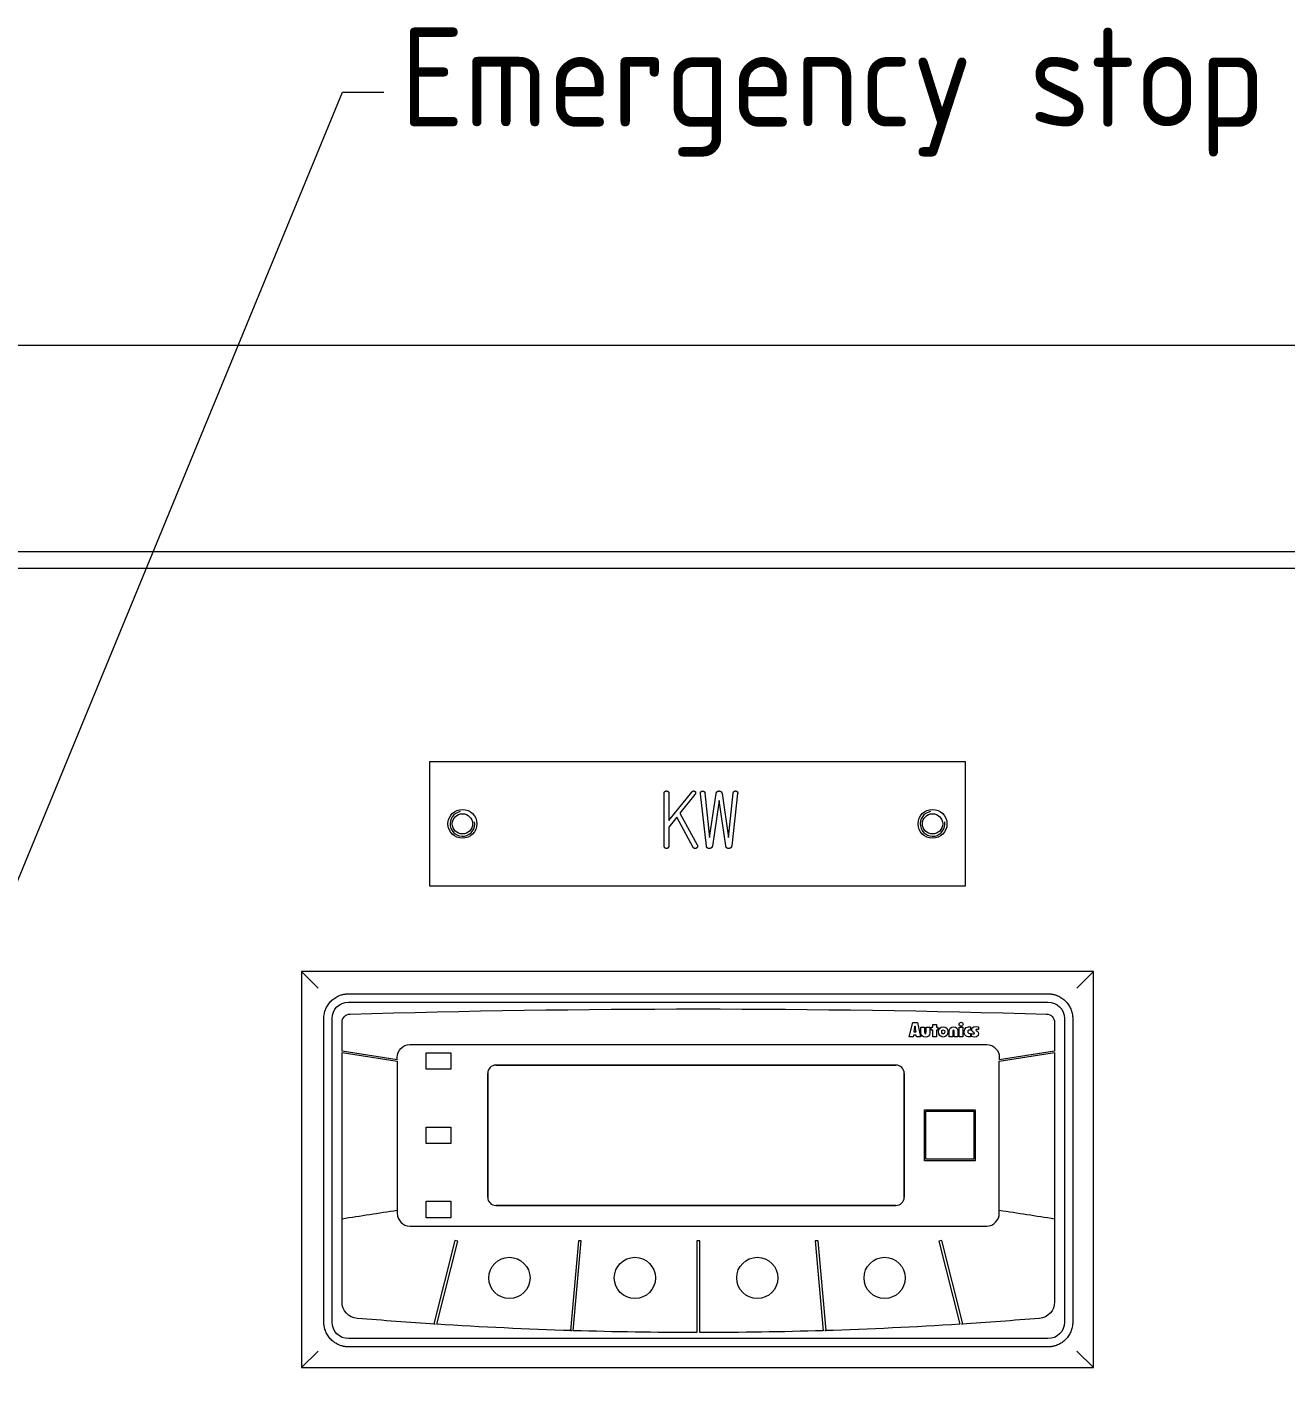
# Model space of a CAD drawing. Header units: inches. Extents: x 0 to 18221, y 0 to 6752.
# Drawn here: x 11315 to 11467.6, y 957.3 to 1122.9 of the extents above; entities that cross this region are included whole.
import ezdxf

# ---------------------------------------------------------------- set-up
doc = ezdxf.new("R2010")
doc.units = ezdxf.units.IN
doc.header["$MEASUREMENT"] = 0
for name, color, linetype, lineweight in [('REMOTE_CONTROLBOX$0$가시적인 것(ISO)', 3, 'Continuous', 5), ('REMOTE_CONTROLBOX$0$가시적인 좁은 것(ISO)', 3, 'Continuous', 5), ('REMOTE_CONTROLBOX$0$기호(ISO)', 5, 'Continuous', 5)]:
    doc.layers.add(name, color=color, linetype=linetype, lineweight=lineweight)
doc.styles.add('REMOTE_CONTROLBOX$0$치수 텍스트_PSTEK_POSCO', font='isocp.shx')
doc.dimstyles.new('REMOTE_CONTROLBOX$0$치수_PSTEK_POSCO$7', dxfattribs={"dimscale": 2, "dimtxt": 6, "dimasz": 2.5, "dimexe": 2, "dimexo": 2.5, "dimgap": 1, "dimtad": 1, "dimrnd": 1e-08, "dimdsep": 46, "dimtxsty": 'REMOTE_CONTROLBOX$0$치수 텍스트_PSTEK_POSCO', "dimcen": 0.09, "dimdle": 10, "dimclrd": 7, "dimclre": 7, "dimclrt": 2, "dimadec": 1, "dimazin": 2, "dimtfac": 1, "dimtmove": 0, "dimatfit": 3, "dimfxl": 1, "dimtolj": 1, "dimlwd": -1, "dimlwe": -1, "dimarcsym": 0})

msp = doc.modelspace()

# ---------------------------------------------------------------- linework, layer by layer
at = {"layer": 'REMOTE_CONTROLBOX$0$가시적인 것(ISO)'}
for p, q in [((11616.2684, 1084.3611), (10916.2684, 1084.3611)), ((10941.2684, 1059.3611), (11591.2684, 1059.3611)), ((10945.8684, 1057.3611), (11586.6684, 1057.3611)), ((11428.7684, 1033.8611), (11363.7684, 1033.8611)), ((11363.7684, 1033.8611), (11363.7684, 1018.8611)), ((11428.7684, 1018.8611), (11428.7684, 1033.8611)), ((11392.7979, 1026.7637), (11395.5816, 1030.2184)), ((11392.2357, 1023.699), (11392.2357, 1030.0824)), ((11392.7979, 1030.0824), (11392.7979, 1026.7637)), ((11395.9624, 1029.9283), (11394.1489, 1027.6523)), ((11397.3497, 1023.6718), (11396.6334, 1029.9917)), ((11397.1684, 1030.1005), (11397.7305, 1024.7145)), ((11397.7305, 1024.7145), (11398.5285, 1030.0461)), ((11398.8912, 1029.1847), (11398.0751, 1023.6718)), ((11399.6981, 1023.6899), (11398.8912, 1029.1847)), ((11399.2538, 1030.0461), (11400.0427, 1024.7145)), ((11400.0427, 1024.7145), (11400.5958, 1030.0643)), ((11401.1399, 1030.028), (11400.4235, 1023.6899)), ((11393.7681, 1027.1808), (11392.7979, 1025.9749)), ((11395.7629, 1023.4995), (11393.7681, 1027.1808)), ((11394.1489, 1027.6523), (11396.2344, 1023.7987)), ((11392.7979, 1025.9749), (11392.7979, 1023.7171)), ((11363.7684, 1018.8611), (11428.7684, 1018.8611)), ((11444.2684, 1008.4611), (11348.2684, 1008.4611)), ((11348.2684, 1008.4611), (11348.2684, 960.4611)), ((11350.2684, 1006.4611), (11348.2684, 1008.4611)), ((11444.2684, 1008.4611), (11442.2684, 1006.4611)), ((11444.2684, 960.4611), (11444.2684, 1008.4611)), ((11353.1721, 998.8091), (11353.1721, 1002.3002)), ((11421.9528, 1000.5414), (11422.3662, 1002.2653)), ((11422.3662, 1002.2653), (11422.936, 1002.2653)), ((11422.936, 1002.2653), (11423.3008, 1000.5414)), ((11424.786, 1001.7124), (11424.786, 1002.0296)), ((11424.786, 1002.0296), (11425.2332, 1002.0296)), ((11425.2332, 1002.0296), (11425.2332, 1001.7124)), ((11439.5644, 1002.3002), (11439.5644, 998.8091)), ((11422.433, 1000.5414), (11421.9528, 1000.5414)), ((11422.4719, 1000.7625), (11422.433, 1000.5414)), ((11422.7844, 1000.7625), (11422.4719, 1000.7625)), ((11422.5333, 1001.1294), (11422.597, 1001.5284)), ((11422.7286, 1001.1294), (11422.5333, 1001.1294)), ((11422.6404, 1001.8546), (11422.6456, 1001.8546)), ((11422.68, 1001.5284), (11422.7286, 1001.1294)), ((11422.8178, 1000.5414), (11422.7844, 1000.7625)), ((11423.3008, 1000.5414), (11422.8178, 1000.5414)), ((11423.3628, 1001.0364), (11423.3628, 1001.7147)), ((11423.3628, 1001.7147), (11423.8121, 1001.7147)), ((11423.8121, 1001.7147), (11423.8121, 1001.0988)), ((11423.9878, 1001.0988), (11423.9878, 1001.7147)), ((11423.9878, 1001.7147), (11424.4367, 1001.7147)), ((11424.4367, 1001.7147), (11424.4367, 1001.0364)), ((11424.6124, 1001.3537), (11424.6124, 1001.7124)), ((11424.6124, 1001.7124), (11424.786, 1001.7124)), ((11424.786, 1001.3537), (11424.6124, 1001.3537)), ((11424.786, 1000.5414), (11424.786, 1001.3537)), ((11425.2332, 1000.5414), (11424.786, 1000.5414)), ((11425.2332, 1001.7124), (11425.4061, 1001.7124)), ((11425.4061, 1001.3537), (11425.2332, 1001.3537)), ((11425.2332, 1001.3537), (11425.2332, 1000.5414)), ((11425.4061, 1001.7124), (11425.4061, 1001.3537)), ((11426.7756, 1000.5414), (11426.7756, 1001.2197)), ((11427.2227, 1000.5414), (11426.7756, 1000.5414)), ((11427.2227, 1001.1584), (11427.2227, 1000.5414)), ((11427.4002, 1000.5414), (11427.4002, 1001.1584)), ((11427.847, 1000.5414), (11427.4002, 1000.5414)), ((11427.847, 1001.2197), (11427.847, 1000.5414)), ((11428.0144, 1001.7124), (11428.4616, 1001.7124)), ((11428.0144, 1000.5414), (11428.0144, 1001.7124)), ((11428.4616, 1000.5414), (11428.0144, 1000.5414)), ((11428.4616, 1001.7124), (11428.4616, 1000.5414)), ((11429.3573, 1001.753), (11429.3573, 1001.3527)), ((11429.3573, 1000.9544), (11429.3573, 1000.5441)), ((11429.5054, 1000.57), (11429.5054, 1000.952)), ((11430.3553, 1001.7461), (11430.3547, 1001.4223)), ((11359.868, 997.777), (11353.1721, 998.8091)), ((11361.3886, 999.6109), (11431.3471, 999.6109)), ((11439.5644, 998.8091), (11432.8678, 997.7769)), ((11353.1721, 968.4121), (11353.1721, 998.6306)), ((11353.1721, 998.6306), (11359.868, 997.5986)), ((11359.868, 997.777), (11359.868, 998.04)), ((11359.868, 997.5986), (11359.868, 979.1829)), ((11363.3684, 996.611), (11363.3684, 998.6112)), ((11363.3684, 998.6112), (11366.3683, 998.6112)), ((11366.3683, 998.6112), (11366.3683, 996.611)), ((11420.3303, 997.1112), (11371.8303, 997.1112)), ((11371.8303, 997.1112), (11420.3303, 997.1112)), ((11432.8678, 997.5985), (11439.5644, 998.6306)), ((11432.8678, 998.04), (11432.8678, 997.7769)), ((11432.8678, 979.1829), (11432.8678, 997.5985)), ((11439.5644, 998.6306), (11439.5644, 968.4121)), ((11366.3683, 996.611), (11363.3684, 996.611)), ((11370.8303, 996.1112), (11370.8303, 981.1112)), ((11370.8303, 981.1112), (11370.8303, 996.1112)), ((11421.3303, 981.1112), (11421.3303, 996.1112)), ((11421.3303, 996.1112), (11421.3303, 981.1112)), ((11423.7795, 985.5226), (11423.7795, 991.699)), ((11423.7795, 991.699), (11429.9562, 991.699)), ((11423.9559, 985.699), (11423.9559, 991.5226)), ((11423.9559, 991.5226), (11429.7798, 991.5226)), ((11429.7798, 991.5226), (11429.7798, 985.699)), ((11429.9562, 991.699), (11429.9562, 985.5226)), ((11363.3684, 987.611), (11363.3684, 989.6112)), ((11363.3684, 989.6112), (11366.3683, 989.6112)), ((11366.3683, 989.6112), (11366.3683, 987.611)), ((11366.3683, 987.611), (11363.3684, 987.611)), ((11429.9562, 985.5226), (11423.7795, 985.5226)), ((11429.7798, 985.699), (11423.9559, 985.699)), ((11363.3684, 978.6111), (11363.3684, 980.6113)), ((11363.3684, 980.6113), (11366.3683, 980.6113)), ((11366.3683, 980.6113), (11366.3683, 978.6111)), ((11371.8303, 980.1112), (11420.3303, 980.1112)), ((11420.3303, 980.1112), (11371.8303, 980.1112)), ((11361.3886, 977.6112), (11431.3471, 977.6112)), ((11366.3683, 978.6111), (11363.3684, 978.6111)), ((11366.8579, 975.8625), (11364.3033, 965.7629)), ((11364.6542, 965.7108), (11367.2, 975.7757)), ((11367.2, 975.7757), (11366.8579, 975.8625)), ((11381.8339, 975.8346), (11380.8634, 964.946)), ((11381.2158, 964.9266), (11382.1853, 975.8036)), ((11382.1853, 975.8036), (11381.8339, 975.8346)), ((11396.5444, 975.8191), (11396.1917, 975.8191)), ((11396.1917, 975.8191), (11396.1917, 964.6942)), ((11396.5444, 964.6942), (11396.5444, 975.8191)), ((11410.9026, 975.8346), (11410.5512, 975.8036)), ((11410.5512, 975.8036), (11411.5206, 964.9266)), ((11411.873, 964.946), (11410.9026, 975.8346)), ((11425.8786, 975.8625), (11425.5365, 975.7757)), ((11425.5365, 975.7757), (11428.0822, 965.7108)), ((11428.4331, 965.7629), (11425.8786, 975.8625)), ((11364.3033, 965.7629), (11364.4554, 965.7243)), ((11428.2812, 965.7243), (11428.4331, 965.7629)), ((11380.8634, 964.946), (11381.0282, 964.9315)), ((11411.7085, 964.9315), (11411.873, 964.946)), ((11350.2684, 962.4611), (11348.2684, 960.4611)), ((11442.2684, 962.4611), (11444.2684, 960.4611)), ((11348.2684, 960.4611), (11444.2684, 960.4611))]:
    msp.add_line(p, q, dxfattribs=at)
for centre, radius in [((11367.7684, 1026.3611), 1.75), ((11367.7684, 1026.3611), 1.2295), ((11424.7684, 1026.3611), 1.75), ((11424.7684, 1026.3611), 1.2295), ((11373.4671, 971.3219), 2.5), ((11388.6808, 971.3219), 2.5), ((11403.5233, 971.3219), 2.5), ((11418.9596, 971.3219), 2.5)]:
    msp.add_circle(centre, radius, dxfattribs=at)
for centre, start, end in [((11371.8303, 996.1112), 90, 180), ((11371.8303, 996.1112), 90, 180), ((11420.3303, 996.1112), 0, 90), ((11420.3303, 996.1112), 0, 90), ((11371.8303, 981.1112), 180, 270), ((11371.8303, 981.1112), 180, 270), ((11420.3303, 981.1112), 270, 0), ((11420.3303, 981.1112), 270, 0)]:
    msp.add_arc(centre, 1, start, end, dxfattribs=at)
for points, degree in [([(11392.2357, 1030.0824), (11392.2357, 1030.2184), (11392.3173, 1030.2909)], 2), ([(11392.3173, 1030.2909), (11392.3989, 1030.3544), (11392.5168, 1030.3454)], 2), ([(11392.5168, 1030.3454), (11392.6256, 1030.3454), (11392.7072, 1030.2819)], 2), ([(11392.7072, 1030.2819), (11392.7979, 1030.2093), (11392.7979, 1030.0824)], 2), ([(11395.5816, 1030.2184), (11395.6541, 1030.3272), (11395.772, 1030.3454)], 2), ([(11395.772, 1030.3454), (11395.8717, 1030.3635), (11395.9533, 1030.3)], 2), ([(11395.9533, 1030.3), (11396.0349, 1030.2456), (11396.044, 1030.1459)], 2), ([(11396.044, 1030.1459), (11396.0531, 1030.0371), (11395.9624, 1029.9283)], 2), ([(11396.6334, 1029.9917), (11396.6062, 1030.1459), (11396.6787, 1030.2365)], 2), ([(11396.6787, 1030.2365), (11396.7513, 1030.3272), (11396.8601, 1030.3363)], 2), ([(11396.8601, 1030.3363), (11396.9689, 1030.3454), (11397.0505, 1030.2909)], 2), ([(11397.0505, 1030.2909), (11397.1502, 1030.2275), (11397.1684, 1030.1005)], 2), ([(11398.5285, 1030.0461), (11398.6101, 1030.3454), (11398.8912, 1030.3454)], 2), ([(11398.8912, 1030.3454), (11399.1722, 1030.3454), (11399.2538, 1030.0461)], 2), ([(11400.5958, 1030.0643), (11400.614, 1030.2093), (11400.7137, 1030.2909)], 2), ([(11400.7137, 1030.2909), (11400.7953, 1030.3544), (11400.9132, 1030.3454)], 2), ([(11400.9132, 1030.3454), (11401.022, 1030.3363), (11401.0855, 1030.2547)], 2), ([(11401.0855, 1030.2547), (11401.158, 1030.164), (11401.1399, 1030.028)], 2), ([(11392.3173, 1023.4451), (11392.2357, 1023.5448), (11392.2357, 1023.699)], 2), ([(11392.7979, 1023.7171), (11392.7979, 1023.5539), (11392.7072, 1023.4542)], 2), ([(11396.2616, 1023.563), (11396.2254, 1023.4632), (11396.1256, 1023.4088)], 2), ([(11396.2344, 1023.7987), (11396.2979, 1023.6808), (11396.2616, 1023.563)], 2), ([(11397.4676, 1023.436), (11397.3588, 1023.5267), (11397.3497, 1023.6718)], 2), ([(11398.0751, 1023.6718), (11398.0479, 1023.5267), (11397.9391, 1023.436)], 2), ([(11399.8251, 1023.4451), (11399.7163, 1023.5358), (11399.6981, 1023.6899)], 2), ([(11400.4235, 1023.6899), (11400.4054, 1023.5358), (11400.2966, 1023.4451)], 2), ([(11392.5168, 1023.3635), (11392.3989, 1023.3635), (11392.3173, 1023.4451)], 2), ([(11392.7072, 1023.4542), (11392.6256, 1023.3635), (11392.5168, 1023.3635)], 2), ([(11395.9261, 1023.3726), (11395.8173, 1023.3907), (11395.7629, 1023.4995)], 2), ([(11396.1256, 1023.4088), (11396.0259, 1023.3454), (11395.9261, 1023.3726)], 2), ([(11397.7033, 1023.3635), (11397.5673, 1023.3635), (11397.4676, 1023.436)], 2), ([(11397.9391, 1023.436), (11397.8393, 1023.3635), (11397.7033, 1023.3635)], 2), ([(11400.0608, 1023.3635), (11399.9248, 1023.3635), (11399.8251, 1023.4451)], 2), ([(11400.2966, 1023.4451), (11400.1969, 1023.3635), (11400.0608, 1023.3635)], 2), ([(11354.1422, 1003.3), (11382.2931, 1004.133), (11410.4433, 1004.133), (11438.5939, 1003.3)], 3), ([(11353.1721, 1002.3002), (11353.1721, 1002.8411), (11353.602, 1003.2841), (11354.1422, 1003.3)], 3), ([(11438.5939, 1003.3), (11439.1344, 1003.2841), (11439.5644, 1002.8411), (11439.5644, 1002.3002)], 3), ([(11422.597, 1001.5284), (11422.6153, 1001.6355), (11422.6276, 1001.7461), (11422.6404, 1001.8546)], 3), ([(11422.6456, 1001.8546), (11422.6566, 1001.7461), (11422.6652, 1001.6355), (11422.68, 1001.5284)], 3), ([(11423.8975, 1000.5155), (11423.5523, 1000.5155), (11423.3628, 1000.7074), (11423.3628, 1001.0364)], 3), ([(11423.8121, 1001.0988), (11423.8121, 1000.9544), (11423.8217, 1000.8914), (11423.8975, 1000.8914)], 3), ([(11423.8975, 1000.8914), (11423.9788, 1000.8914), (11423.9878, 1000.952), (11423.9878, 1001.0988)], 3), ([(11424.4367, 1001.0364), (11424.4367, 1000.6816), (11424.2286, 1000.5155), (11423.8975, 1000.5155)], 3), ([(11426.7756, 1001.2197), (11426.7756, 1001.577), (11426.984, 1001.7406), (11427.3123, 1001.7406)], 3), ([(11427.3123, 1001.3661), (11427.2338, 1001.3661), (11427.2227, 1001.3051), (11427.2227, 1001.1584)], 3), ([(11427.3123, 1001.7406), (11427.6596, 1001.7406), (11427.847, 1001.5487), (11427.847, 1001.2197)], 3), ([(11427.4002, 1001.1584), (11427.4002, 1001.3017), (11427.3898, 1001.3661), (11427.3123, 1001.3661)], 3), ([(11428.5891, 1001.1508), (11428.5891, 1001.7147), (11429.0686, 1001.8312), (11429.3573, 1001.753)], 3), ([(11429.3573, 1000.5441), (11429.0248, 1000.4831), (11428.5891, 1000.5975), (11428.5891, 1001.1508)], 3), ([(11429.3573, 1001.3527), (11429.2216, 1001.3933), (11429.0383, 1001.3727), (11429.0383, 1001.1594)], 3), ([(11429.0383, 1001.1594), (11429.0383, 1001.0106), (11429.1844, 1000.941), (11429.3573, 1000.9544)], 3), ([(11429.5041, 1001.4381), (11429.5041, 1001.7695), (11429.9619, 1001.8684), (11430.3553, 1001.7461)], 3), ([(11429.8586, 1000.9689), (11429.8586, 1001.0922), (11429.5041, 1001.0922), (11429.5041, 1001.4381)], 3), ([(11429.5054, 1000.952), (11429.6529, 1000.89), (11429.8586, 1000.8776), (11429.8586, 1000.9689)], 3), ([(11430.3588, 1000.931), (11430.3588, 1000.57), (11429.9461, 1000.4201), (11429.5054, 1000.57)], 3), ([(11430.3547, 1001.4223), (11430.1941, 1001.4719), (11430.0205, 1001.4643), (11430.0205, 1001.3909)], 3), ([(11430.0205, 1001.3909), (11430.0205, 1001.2273), (11430.3588, 1001.2669), (11430.3588, 1000.931)], 3), ([(11359.868, 998.04), (11359.868, 998.9074), (11360.548, 999.6109), (11361.3886, 999.6109)], 3), ([(11431.3471, 999.6109), (11432.1874, 999.6109), (11432.8678, 998.9074), (11432.8678, 998.04)], 3), ([(11353.1721, 978.5021), (11355.4038, 978.8458), (11357.6359, 979.19), (11359.868, 979.5337)], 3), ([(11359.868, 979.1829), (11359.868, 978.3147), (11360.548, 977.6112), (11361.3886, 977.6112)], 3), ([(11431.3471, 977.6112), (11432.1874, 977.6112), (11432.8678, 978.3147), (11432.8678, 979.1829)], 3), ([(11432.8678, 979.5338), (11435.0999, 979.19), (11437.3321, 978.8458), (11439.5644, 978.5021)], 3), ([(11355.0055, 966.4188), (11353.9692, 966.5056), (11353.1721, 967.3724), (11353.1721, 968.4121)], 3), ([(11439.5644, 968.4121), (11439.5644, 967.3724), (11438.7672, 966.5056), (11437.7305, 966.4188)], 3), ([(11364.4554, 965.7243), (11361.3054, 965.927), (11358.1555, 966.156), (11355.0055, 966.4188)], 3), ([(11381.0282, 964.9315), (11375.5702, 965.1004), (11370.1122, 965.3617), (11364.6542, 965.7108)], 3), ([(11428.0822, 965.7108), (11422.6243, 965.3617), (11417.1664, 965.1004), (11411.7085, 964.9315)], 3), ([(11437.7305, 966.4188), (11434.5808, 966.156), (11431.431, 965.9271), (11428.2812, 965.7243)], 3), ([(11396.1917, 964.6942), (11391.1997, 964.696), (11386.2078, 964.774), (11381.2158, 964.9266)], 3), ([(11411.5206, 964.9266), (11406.5286, 964.774), (11401.5365, 964.696), (11396.5444, 964.6942)], 3)]:
    msp.add_open_spline(points, degree=degree, dxfattribs=at)
for points, knots in [([(11350.9684, 1002.7611), (11350.9684, 1002.9633), (11351.0101, 1003.3728), (11351.1875, 1003.9378), (11351.4664, 1004.4502), (11351.7727, 1004.821), (11352.0565, 1005.0789), (11352.2874, 1005.2516), (11352.535, 1005.4021), (11352.7979, 1005.5288), (11353.0284, 1005.6133), (11353.2188, 1005.6674), (11353.3643, 1005.701), (11353.4876, 1005.723), (11353.5873, 1005.7369), (11353.6626, 1005.7455), (11353.7384, 1005.7523), (11353.8019, 1005.7563), (11353.853, 1005.7586), (11353.8847, 1005.7596), (11353.9107, 1005.7601), (11353.9289, 1005.7604), (11353.9481, 1005.7606), (11353.9536, 1005.7606), (11353.9693, 1005.7607), (11353.9458, 1005.7607), (11354.0569, 1005.7607), (11354.1581, 1005.7607), (11354.3571, 1005.7607), (11354.6299, 1005.7607), (11354.9622, 1005.7607), (11355.4035, 1005.7607), (11355.9558, 1005.7607), (11356.839, 1005.7607), (11357.9432, 1005.7607), (11359.2682, 1005.7607), (11360.5932, 1005.7607), (11362.3599, 1005.7607), (11364.5682, 1005.7607), (11367.2182, 1005.7607), (11370.7516, 1005.7607), (11375.1682, 1005.7607), (11380.4682, 1005.7607), (11385.7682, 1005.7607), (11392.8349, 1005.7607), (11399.9016, 1005.7607), (11406.9682, 1005.7607), (11412.2682, 1005.7607), (11417.5682, 1005.7607), (11421.9849, 1005.7607), (11425.5182, 1005.7607), (11428.1682, 1005.7607), (11430.3765, 1005.7607), (11432.1432, 1005.7607), (11433.4682, 1005.7607), (11434.7932, 1005.7607), (11435.8974, 1005.7607), (11436.7807, 1005.7607), (11437.3329, 1005.7607), (11437.7742, 1005.7607), (11438.1065, 1005.7607), (11438.3793, 1005.7607), (11438.5783, 1005.7607), (11438.6795, 1005.7607), (11438.7906, 1005.7607), (11438.7672, 1005.7607), (11438.7828, 1005.7606), (11438.7883, 1005.7606), (11438.8075, 1005.7604), (11438.8257, 1005.7601), (11438.8517, 1005.7596), (11438.8835, 1005.7586), (11438.9345, 1005.7563), (11438.998, 1005.7523), (11439.0738, 1005.7455), (11439.1491, 1005.7369), (11439.2488, 1005.723), (11439.3721, 1005.701), (11439.5176, 1005.6674), (11439.7079, 1005.6133), (11439.9384, 1005.5288), (11440.2013, 1005.4021), (11440.4488, 1005.2516), (11440.6797, 1005.0789), (11440.9635, 1004.821), (11441.2086, 1004.5244), (11441.4094, 1004.1943), (11441.5362, 1003.9314), (11441.6207, 1003.7009), (11441.6748, 1003.5106), (11441.7084, 1003.3651), (11441.7348, 1003.2171), (11441.7507, 1003.0919), (11441.7597, 1002.991), (11441.7637, 1002.9271), (11441.766, 1002.8769), (11441.7672, 1002.8362), (11441.7678, 1002.8115), (11441.7681, 1002.771), (11441.7681, 1002.7969), (11441.7681, 1002.608), (11441.7681, 1002.4311), (11441.7681, 1002.1843), (11441.7681, 1001.8991), (11441.7681, 1001.515), (11441.7681, 1001.0362), (11441.7681, 1000.2694), (11441.7681, 999.3111), (11441.7681, 998.1611), (11441.7681, 997.0111), (11441.7681, 995.4778), (11441.7681, 993.5611), (11441.7681, 991.261), (11441.7681, 988.1943), (11441.7681, 984.3609), (11441.7681, 979.7608), (11441.7681, 973.6273), (11441.7681, 969.0273), (11441.7681, 965.9606)], [0, 0, 0, 0, 0.004091647, 0.008183293, 0.01227494, 0.016366586, 0.01841241, 0.020458233, 0.022504056, 0.02454988, 0.026595703, 0.027618615, 0.028641526, 0.029664438, 0.030175894, 0.03068735, 0.031198805, 0.031710261, 0.031965989, 0.032221717, 0.032349581, 0.032477445, 0.032605309, 0.032669241, 0.032701207, 0.032733173, 0.032765139, 0.032797105, 0.032861037, 0.032988901, 0.033116765, 0.033244629, 0.033500357, 0.033756084, 0.03426754, 0.034778996, 0.035290452, 0.035801908, 0.036824819, 0.037847731, 0.038870643, 0.040916466, 0.042962289, 0.045008113, 0.047053936, 0.051145583, 0.053191406, 0.055237229, 0.057283052, 0.059328876, 0.060351787, 0.061374699, 0.062397611, 0.062909067, 0.063420522, 0.063931978, 0.064443434, 0.064699162, 0.06495489, 0.065082754, 0.065210618, 0.065338482, 0.065402414, 0.06543438, 0.065466346, 0.065498312, 0.065530278, 0.06559421, 0.065722074, 0.065849938, 0.065977801, 0.066233529, 0.066489257, 0.067000713, 0.067512169, 0.068023625, 0.068535081, 0.069557992, 0.070580904, 0.071603816, 0.073649639, 0.075695462, 0.077741285, 0.079787109, 0.081832932, 0.085924579, 0.087970402, 0.090016225, 0.092062049, 0.09308496, 0.094107872, 0.095130784, 0.096153695, 0.096665151, 0.097176607, 0.097432335, 0.097688063, 0.097943791, 0.098071655, 0.098199518, 0.098327382, 0.098455246, 0.098710974, 0.098966702, 0.09922243, 0.099733886, 0.100245342, 0.101268253, 0.102291165, 0.103314077, 0.104336988, 0.106382812, 0.108428635, 0.110474458, 0.114566105, 0.118657752, 0.122749398, 0.130932691, 0.130932691, 0.130932691, 0.130932691]), ([(11351.9684, 1002.7611), (11351.9684, 1003.8656), (11352.8634, 1004.7607), (11353.9682, 1004.7607), (11382.2349, 1004.7607), (11410.5016, 1004.7607), (11438.7682, 1004.7607), (11439.8727, 1004.7607), (11440.7681, 1003.8656), (11440.7681, 1002.7611), (11440.7681, 990.4945), (11440.7681, 978.2272), (11440.7681, 965.9606)], [0, 0, 0, 0, 0.031987648, 0.031987648, 0.031987648, 0.063975296, 0.063975296, 0.063975296, 0.095962944, 0.095962944, 0.095962944, 0.127950592, 0.127950592, 0.127950592, 0.127950592]), ([(11441.7681, 965.9606), (11441.7681, 965.7584), (11441.7263, 965.3489), (11441.5488, 964.7839), (11441.2699, 964.2714), (11440.9635, 963.9007), (11440.6797, 963.6428), (11440.4488, 963.4701), (11440.2013, 963.3196), (11439.9384, 963.1929), (11439.7079, 963.1084), (11439.5176, 963.0544), (11439.3721, 963.0208), (11439.2488, 962.9987), (11439.1491, 962.9848), (11439.0738, 962.9762), (11438.998, 962.9695), (11438.9345, 962.9654), (11438.8835, 962.9632), (11438.8517, 962.9622), (11438.8257, 962.9616), (11438.8075, 962.9613), (11438.7883, 962.9611), (11438.7828, 962.9611), (11438.7672, 962.9611), (11438.7906, 962.9611), (11438.6795, 962.9611), (11438.5783, 962.9611), (11438.3793, 962.9611), (11438.1065, 962.9611), (11437.7742, 962.9611), (11437.3329, 962.9611), (11436.7807, 962.9611), (11435.8974, 962.9611), (11434.7932, 962.9611), (11433.4682, 962.9611), (11432.1432, 962.9611), (11430.3765, 962.9611), (11428.1682, 962.9611), (11425.5182, 962.9611), (11421.9849, 962.9611), (11417.5682, 962.9611), (11412.2682, 962.9611), (11406.9682, 962.9611), (11399.9016, 962.9611), (11392.8349, 962.9611), (11385.7682, 962.9611), (11380.4682, 962.9611), (11375.1682, 962.9611), (11370.7516, 962.9611), (11367.2182, 962.9611), (11364.5682, 962.9611), (11362.3599, 962.9611), (11360.5932, 962.9611), (11359.2682, 962.9611), (11357.9432, 962.9611), (11356.839, 962.9611), (11355.9558, 962.9611), (11355.4035, 962.9611), (11354.9622, 962.9611), (11354.6299, 962.9611), (11354.3571, 962.9611), (11354.1581, 962.9611), (11354.0569, 962.9611), (11353.9458, 962.9611), (11353.9693, 962.9611), (11353.9536, 962.9611), (11353.9481, 962.9611), (11353.9289, 962.9613), (11353.9107, 962.9616), (11353.8847, 962.9622), (11353.853, 962.9632), (11353.8019, 962.9654), (11353.7384, 962.9695), (11353.6626, 962.9762), (11353.5873, 962.9848), (11353.4876, 962.9987), (11353.3643, 963.0208), (11353.2188, 963.0544), (11353.0284, 963.1084), (11352.7979, 963.1929), (11352.535, 963.3196), (11352.2874, 963.4701), (11352.0565, 963.6428), (11351.7727, 963.9008), (11351.5277, 964.1974), (11351.327, 964.5276), (11351.2002, 964.7904), (11351.1157, 965.0209), (11351.0617, 965.2113), (11351.0281, 965.3567), (11351.0016, 965.5047), (11350.9857, 965.6299), (11350.9768, 965.7307), (11350.9727, 965.7946), (11350.9705, 965.8448), (11350.9692, 965.8855), (11350.9686, 965.9103), (11350.9684, 965.9507), (11350.9683, 965.9248), (11350.9684, 966.1137), (11350.9684, 966.2906), (11350.9684, 966.5374), (11350.9684, 966.8226), (11350.9684, 967.2067), (11350.9684, 967.6855), (11350.9684, 968.4523), (11350.9684, 969.4106), (11350.9684, 970.5606), (11350.9684, 971.7106), (11350.9684, 973.244), (11350.9684, 975.1607), (11350.9684, 977.4607), (11350.9684, 980.5274), (11350.9684, 984.3609), (11350.9684, 988.961), (11350.9684, 995.0944), (11350.9684, 999.6944), (11350.9684, 1002.7611)], [0, 0, 0, 0, 0.004091651, 0.008183303, 0.012274954, 0.016366606, 0.018412432, 0.020458257, 0.022504083, 0.024549909, 0.026595734, 0.027618647, 0.02864156, 0.029664473, 0.030175929, 0.030687386, 0.031198842, 0.031710299, 0.031966027, 0.032221755, 0.032349619, 0.032477483, 0.032605348, 0.03266928, 0.032701246, 0.032733212, 0.032765178, 0.032797144, 0.032861076, 0.03298894, 0.033116804, 0.033244668, 0.033500396, 0.033756124, 0.034267581, 0.034779037, 0.035290494, 0.03580195, 0.036824863, 0.037847776, 0.038870689, 0.040916515, 0.04296234, 0.045008166, 0.047053992, 0.051145643, 0.053191469, 0.055237295, 0.05728312, 0.059328946, 0.060351859, 0.061374772, 0.062397685, 0.062909141, 0.063420597, 0.063932054, 0.06444351, 0.064699239, 0.064954967, 0.065082831, 0.065210695, 0.065338559, 0.065402491, 0.065434457, 0.065466423, 0.065498389, 0.065530355, 0.065594287, 0.065722151, 0.065850016, 0.06597788, 0.066233608, 0.066489336, 0.067000793, 0.067512249, 0.068023705, 0.068535162, 0.069558075, 0.070580988, 0.0716039, 0.073649726, 0.075695552, 0.077741378, 0.079787203, 0.081833029, 0.08592468, 0.087970506, 0.090016332, 0.092062158, 0.093085071, 0.094107983, 0.095130896, 0.096153809, 0.096665266, 0.097176722, 0.09743245, 0.097688178, 0.097943907, 0.098071771, 0.098199635, 0.098327499, 0.098455363, 0.098711091, 0.098966819, 0.099222548, 0.099734004, 0.100245461, 0.101268373, 0.102291286, 0.103314199, 0.104337112, 0.106382938, 0.108428763, 0.110474589, 0.114566241, 0.118657892, 0.122749544, 0.130932846, 0.130932846, 0.130932846, 0.130932846]), ([(11440.7681, 965.9606), (11440.7681, 964.8561), (11439.8727, 963.9611), (11438.7682, 963.9611), (11410.5016, 963.9611), (11382.2349, 963.9611), (11353.9682, 963.9611), (11352.8634, 963.9611), (11351.9684, 964.8561), (11351.9684, 965.9606), (11351.9684, 978.2272), (11351.9684, 990.4945), (11351.9684, 1002.7611)], [0, 0, 0, 0, 0.031987647, 0.031987647, 0.031987647, 0.063975295, 0.063975295, 0.063975295, 0.095962942, 0.095962942, 0.095962942, 0.12795059, 0.12795059, 0.12795059, 0.12795059]), ([(11427.9968, 1002.0724), (11427.9968, 1002.2039), (11428.1054, 1002.3121), (11428.2353, 1002.3121), (11428.3689, 1002.3121), (11428.4805, 1002.2098), (11428.4805, 1002.0744)], [0, 0, 0, 0, 0.00038085229, 0.00038085229, 0.00038085229, 0.00076170458, 0.00076170458, 0.00076170458, 0.00076170458]), ([(11428.4805, 1002.0744), (11428.4805, 1001.9414), (11428.3762, 1001.8312), (11428.2397, 1001.8312), (11428.1064, 1001.8312), (11427.9968, 1001.937), (11427.9968, 1002.0724)], [0, 0, 0, 0, 0.000383095751, 0.000383095751, 0.000383095751, 0.000766191502, 0.000766191502, 0.000766191502, 0.000766191502]), ([(11426.0634, 1000.5155), (11425.6783, 1000.5155), (11425.5019, 1000.807), (11425.5019, 1001.1453), (11425.5019, 1001.4833), (11425.6783, 1001.7747), (11426.0634, 1001.7747)], [0, 0, 0, 0, 0.00095339058, 0.00095339058, 0.00095339058, 0.00190678116, 0.00190678116, 0.00190678116, 0.00190678116]), ([(11426.0634, 1000.88), (11425.906, 1000.88), (11425.8833, 1001.0333), (11425.8833, 1001.1453), (11425.8833, 1001.2569), (11425.906, 1001.4113), (11426.0634, 1001.4113)], [0, 0, 0, 0, 0.000366829468, 0.000366829468, 0.000366829468, 0.000733658937, 0.000733658937, 0.000733658937, 0.000733658937]), ([(11426.0634, 1001.7747), (11426.4507, 1001.7747), (11426.6267, 1001.4833), (11426.6267, 1001.1453), (11426.6267, 1000.807), (11426.4507, 1000.5155), (11426.0634, 1000.5155)], [0, 0, 0, 0, 0.00095496323, 0.00095496323, 0.00095496323, 0.00190992647, 0.00190992647, 0.00190992647, 0.00190992647]), ([(11426.0634, 1001.4113), (11426.2209, 1001.4113), (11426.244, 1001.2569), (11426.244, 1001.1453), (11426.244, 1001.0333), (11426.2209, 1000.88), (11426.0634, 1000.88)], [0, 0, 0, 0, 0.000367028512, 0.000367028512, 0.000367028512, 0.000734057024, 0.000734057024, 0.000734057024, 0.000734057024])]:
    msp.add_open_spline(points, degree=3, knots=knots, dxfattribs=at)
at = {"layer": 'REMOTE_CONTROLBOX$0$가시적인 좁은 것(ISO)'}
for centre in [(11367.7684, 1026.3611), (11424.7684, 1026.3611)]:
    msp.add_arc(centre, 1.5, 100, 10, dxfattribs=at)

# ---------------------------------------------------------------- texts
at = {"layer": 'REMOTE_CONTROLBOX$0$기호(ISO)', "color": 2, "insert": (11360.2385, 1115.0572), "char_height": 12, "width": 125.420742, "attachment_point": 4, "style": 'REMOTE_CONTROLBOX$0$치수 텍스트_PSTEK_POSCO'}
msp.add_mtext('{\\fISOCP|b0|i0;\\H12.0000;Emergency stop}', dxfattribs=at)

# ---------------------------------------------------------------- leaders
at = {"layer": 'REMOTE_CONTROLBOX$0$기호(ISO)', "color": 7, "annotation_type": 0, "has_hookline": 1, "hookline_direction": 0}
for points, text_width in [([(11225.7952, 805.9656), (11353.2385, 1115.0572), (11358.2385, 1115.0572)], 121.6096), ([(11457.7684, 915.8611), (11572.8316, 1113.5572), (11577.8316, 1113.5572)], 158.9661)]:
    msp.add_leader(points, dimstyle='REMOTE_CONTROLBOX$0$치수_PSTEK_POSCO$7', override={"dimtad": 0}, dxfattribs=dict(at, text_width=text_width))

doc.saveas('drawing.dxf')
